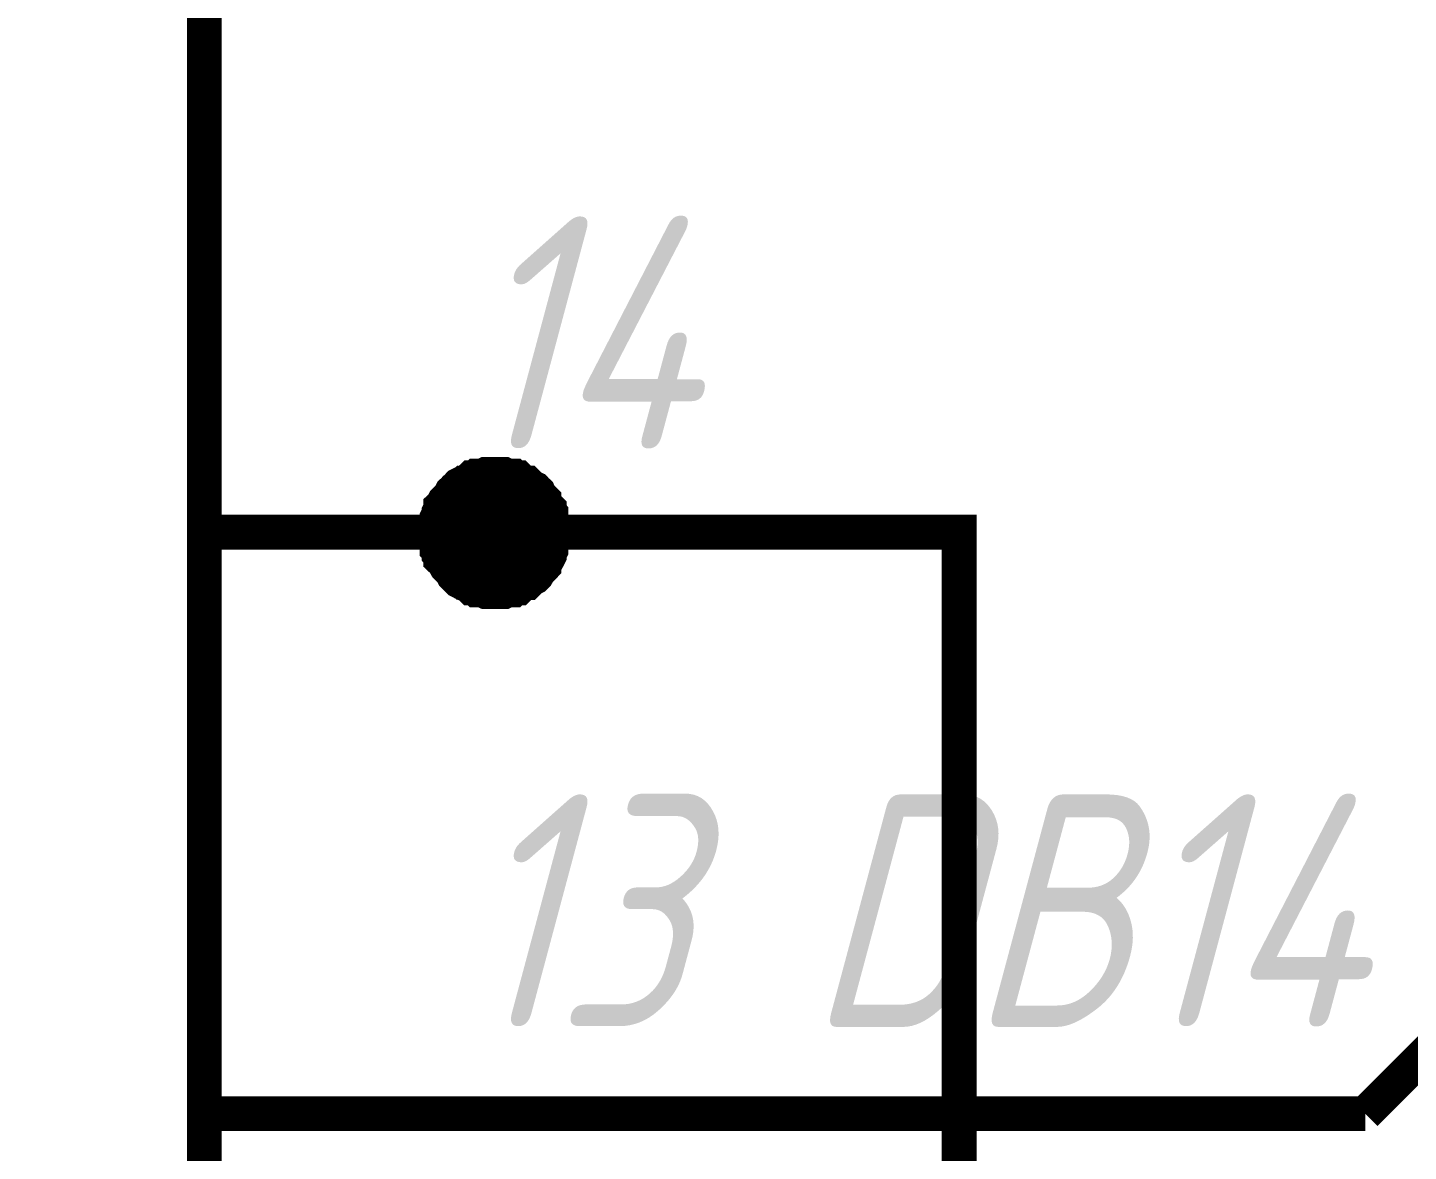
# Model space of a CAD drawing. Extents: x 196 to 1101, y 70 to 664.
# Drawn here: x 642.97 to 654.84, y 260.86 to 270.52 of the extents above; entities that cross this region are included whole.
import ezdxf

# ---------------------------------------------------------------- set-up
doc = ezdxf.new("R2010")
doc.units = 0
doc.header["$MEASUREMENT"] = 0
doc.layers.add('Sheet', color=255, linetype='CONTINUOUS')
doc.styles.add('GOST type A0', font='', dxfattribs={"oblique": 15, "height": 3.5})
doc.styles.get('GOST type A0').set_extended_font_data('GOST type A')

msp = doc.modelspace()

# ---------------------------------------------------------------- linework, layer by layer
at = {"layer": 'Sheet', "const_width": 0.3}
for points in [[(656.969, 436.181), (658.973, 436.181), (658.973, 423.677), (589.5, 423.677), (589.5, 253.679), (650.976, 253.679), (650.976, 266.183), (646.985, 266.183), (645.976, 266.183)], [(646.472, 266.183), (646.472, 266.214), (646.472, 266.23), (646.472, 266.261), (646.488, 266.292), (646.488, 266.307), (646.504, 266.338), (646.504, 266.354), (646.519, 266.385), (646.519, 266.401), (646.535, 266.416), (646.55, 266.447), (646.566, 266.463), (646.581, 266.478), (646.597, 266.494), (646.612, 266.525), (646.628, 266.54), (646.643, 266.556), (646.659, 266.571), (646.674, 266.587), (646.705, 266.603), (646.721, 266.603), (646.736, 266.618), (646.768, 266.634), (646.783, 266.649), (646.814, 266.649), (646.83, 266.665), (646.861, 266.665), (646.876, 266.665), (646.907, 266.68), (646.938, 266.68), (646.954, 266.68), (646.985, 266.68)], [(646.472, 266.183), (646.472, 266.214), (646.472, 266.23), (646.472, 266.261), (646.488, 266.292), (646.488, 266.307), (646.504, 266.338), (646.504, 266.354), (646.519, 266.385), (646.519, 266.401), (646.535, 266.416), (646.55, 266.447), (646.566, 266.463), (646.581, 266.478), (646.597, 266.494), (646.612, 266.525), (646.628, 266.54), (646.643, 266.556), (646.659, 266.571), (646.674, 266.587), (646.705, 266.603), (646.721, 266.603), (646.736, 266.618), (646.768, 266.634), (646.783, 266.649), (646.814, 266.649), (646.83, 266.665), (646.861, 266.665), (646.876, 266.665), (646.907, 266.68), (646.938, 266.68), (646.954, 266.68), (646.985, 266.68)], [(646.472, 266.183), (646.472, 266.214), (646.472, 266.23), (646.472, 266.261), (646.488, 266.292), (646.488, 266.307), (646.504, 266.338), (646.504, 266.354), (646.519, 266.385), (646.519, 266.401), (646.535, 266.416), (646.55, 266.447), (646.566, 266.463), (646.581, 266.478), (646.597, 266.494), (646.612, 266.525), (646.628, 266.54), (646.643, 266.556), (646.659, 266.571), (646.674, 266.587), (646.705, 266.603), (646.721, 266.603), (646.736, 266.618), (646.768, 266.634), (646.783, 266.649), (646.814, 266.649), (646.83, 266.665), (646.861, 266.665), (646.876, 266.665), (646.907, 266.68), (646.938, 266.68), (646.954, 266.68), (646.985, 266.68)], [(646.472, 266.183), (646.472, 266.214), (646.472, 266.23), (646.472, 266.261), (646.488, 266.292), (646.488, 266.307), (646.504, 266.338), (646.504, 266.354), (646.519, 266.385), (646.519, 266.401), (646.535, 266.416), (646.55, 266.447), (646.566, 266.463), (646.581, 266.478), (646.597, 266.494), (646.612, 266.525), (646.628, 266.54), (646.643, 266.556), (646.659, 266.571), (646.674, 266.587), (646.705, 266.603), (646.721, 266.603), (646.736, 266.618), (646.768, 266.634), (646.783, 266.649), (646.814, 266.649), (646.83, 266.665), (646.861, 266.665), (646.876, 266.665), (646.907, 266.68), (646.938, 266.68), (646.954, 266.68), (646.985, 266.68)], [(646.472, 266.183), (646.472, 266.214), (646.472, 266.23), (646.472, 266.261), (646.488, 266.292), (646.488, 266.307), (646.504, 266.338), (646.504, 266.354), (646.519, 266.385), (646.519, 266.401), (646.535, 266.416), (646.55, 266.447), (646.566, 266.463), (646.581, 266.478), (646.597, 266.494), (646.612, 266.525), (646.628, 266.54), (646.643, 266.556), (646.659, 266.571), (646.674, 266.587), (646.705, 266.603), (646.721, 266.603), (646.736, 266.618), (646.768, 266.634), (646.783, 266.649), (646.814, 266.649), (646.83, 266.665), (646.861, 266.665), (646.876, 266.665), (646.907, 266.68), (646.938, 266.68), (646.954, 266.68), (646.985, 266.68)], [(646.472, 266.183), (646.472, 266.214), (646.472, 266.23), (646.472, 266.261), (646.488, 266.292), (646.488, 266.307), (646.504, 266.338), (646.504, 266.354), (646.519, 266.385), (646.519, 266.401), (646.535, 266.416), (646.55, 266.447), (646.566, 266.463), (646.581, 266.478), (646.597, 266.494), (646.612, 266.525), (646.628, 266.54), (646.643, 266.556), (646.659, 266.571), (646.674, 266.587), (646.705, 266.603), (646.721, 266.603), (646.736, 266.618), (646.768, 266.634), (646.783, 266.649), (646.814, 266.649), (646.83, 266.665), (646.861, 266.665), (646.876, 266.665), (646.907, 266.68), (646.938, 266.68), (646.954, 266.68), (646.985, 266.68)], [(646.472, 266.183), (646.472, 266.214), (646.472, 266.23), (646.472, 266.261), (646.488, 266.292), (646.488, 266.307), (646.504, 266.338), (646.504, 266.354), (646.519, 266.385), (646.519, 266.401), (646.535, 266.416), (646.55, 266.447), (646.566, 266.463), (646.581, 266.478), (646.597, 266.494), (646.612, 266.525), (646.628, 266.54), (646.643, 266.556), (646.659, 266.571), (646.674, 266.587), (646.705, 266.603), (646.721, 266.603), (646.736, 266.618), (646.768, 266.634), (646.783, 266.649), (646.814, 266.649), (646.83, 266.665), (646.861, 266.665), (646.876, 266.665), (646.907, 266.68), (646.938, 266.68), (646.954, 266.68), (646.985, 266.68)], [(646.472, 266.183), (646.472, 266.214), (646.472, 266.23), (646.472, 266.261), (646.488, 266.292), (646.488, 266.307), (646.504, 266.338), (646.504, 266.354), (646.519, 266.385), (646.519, 266.401), (646.535, 266.416), (646.55, 266.447), (646.566, 266.463), (646.581, 266.478), (646.597, 266.494), (646.612, 266.525), (646.628, 266.54), (646.643, 266.556), (646.659, 266.571), (646.674, 266.587), (646.705, 266.603), (646.721, 266.603), (646.736, 266.618), (646.768, 266.634), (646.783, 266.649), (646.814, 266.649), (646.83, 266.665), (646.861, 266.665), (646.876, 266.665), (646.907, 266.68), (646.938, 266.68), (646.954, 266.68), (646.985, 266.68)], [(646.472, 266.183), (646.472, 266.214), (646.472, 266.23), (646.472, 266.261), (646.488, 266.292), (646.488, 266.307), (646.504, 266.338), (646.504, 266.354), (646.519, 266.385), (646.519, 266.401), (646.535, 266.416), (646.55, 266.447), (646.566, 266.463), (646.581, 266.478), (646.597, 266.494), (646.612, 266.525), (646.628, 266.54), (646.643, 266.556), (646.659, 266.571), (646.674, 266.587), (646.705, 266.603), (646.721, 266.603), (646.736, 266.618), (646.768, 266.634), (646.783, 266.649), (646.814, 266.649), (646.83, 266.665), (646.861, 266.665), (646.876, 266.665), (646.907, 266.68), (646.938, 266.68), (646.954, 266.68), (646.985, 266.68)], [(646.472, 266.183), (646.472, 266.214), (646.472, 266.23), (646.472, 266.261), (646.488, 266.292), (646.488, 266.307), (646.504, 266.338), (646.504, 266.354), (646.519, 266.385), (646.519, 266.401), (646.535, 266.416), (646.55, 266.447), (646.566, 266.463), (646.581, 266.478), (646.597, 266.494), (646.612, 266.525), (646.628, 266.54), (646.643, 266.556), (646.659, 266.571), (646.674, 266.587), (646.705, 266.603), (646.721, 266.603), (646.736, 266.618), (646.768, 266.634), (646.783, 266.649), (646.814, 266.649), (646.83, 266.665), (646.861, 266.665), (646.876, 266.665), (646.907, 266.68), (646.938, 266.68), (646.954, 266.68), (646.985, 266.68)], [(646.985, 266.68), (646.985, 266.68)], [(646.985, 266.68), (647.016, 266.68), (647.031, 266.68), (647.063, 266.68), (647.094, 266.665), (647.109, 266.665), (647.14, 266.665), (647.156, 266.649), (647.187, 266.649), (647.202, 266.634), (647.218, 266.618), (647.249, 266.603), (647.264, 266.603), (647.28, 266.587), (647.295, 266.571), (647.327, 266.556), (647.342, 266.54), (647.358, 266.525), (647.373, 266.494), (647.389, 266.478), (647.404, 266.463), (647.404, 266.447), (647.42, 266.416), (647.435, 266.401), (647.451, 266.385), (647.451, 266.354), (647.466, 266.338), (647.466, 266.307), (647.466, 266.292), (647.482, 266.261), (647.482, 266.23), (647.482, 266.214), (647.482, 266.183)], [(646.985, 266.68), (646.985, 266.68)], [(646.985, 266.68), (647.016, 266.68), (647.031, 266.68), (647.063, 266.68), (647.094, 266.665), (647.109, 266.665), (647.14, 266.665), (647.156, 266.649), (647.187, 266.649), (647.202, 266.634), (647.218, 266.618), (647.249, 266.603), (647.264, 266.603), (647.28, 266.587), (647.295, 266.571), (647.327, 266.556), (647.342, 266.54), (647.358, 266.525), (647.373, 266.494), (647.389, 266.478), (647.404, 266.463), (647.404, 266.447), (647.42, 266.416), (647.435, 266.401), (647.451, 266.385), (647.451, 266.354), (647.466, 266.338), (647.466, 266.307), (647.466, 266.292), (647.482, 266.261), (647.482, 266.23), (647.482, 266.214), (647.482, 266.183)], [(646.985, 266.68), (646.985, 266.68)], [(646.985, 266.68), (647.016, 266.68), (647.031, 266.68), (647.063, 266.68), (647.094, 266.665), (647.109, 266.665), (647.14, 266.665), (647.156, 266.649), (647.187, 266.649), (647.202, 266.634), (647.218, 266.618), (647.249, 266.603), (647.264, 266.603), (647.28, 266.587), (647.295, 266.571), (647.327, 266.556), (647.342, 266.54), (647.358, 266.525), (647.373, 266.494), (647.389, 266.478), (647.404, 266.463), (647.404, 266.447), (647.42, 266.416), (647.435, 266.401), (647.451, 266.385), (647.451, 266.354), (647.466, 266.338), (647.466, 266.307), (647.466, 266.292), (647.482, 266.261), (647.482, 266.23), (647.482, 266.214), (647.482, 266.183)], [(646.985, 266.68), (646.985, 266.68)], [(646.985, 266.68), (647.016, 266.68), (647.031, 266.68), (647.063, 266.68), (647.094, 266.665), (647.109, 266.665), (647.14, 266.665), (647.156, 266.649), (647.187, 266.649), (647.202, 266.634), (647.218, 266.618), (647.249, 266.603), (647.264, 266.603), (647.28, 266.587), (647.295, 266.571), (647.327, 266.556), (647.342, 266.54), (647.358, 266.525), (647.373, 266.494), (647.389, 266.478), (647.404, 266.463), (647.404, 266.447), (647.42, 266.416), (647.435, 266.401), (647.451, 266.385), (647.451, 266.354), (647.466, 266.338), (647.466, 266.307), (647.466, 266.292), (647.482, 266.261), (647.482, 266.23), (647.482, 266.214), (647.482, 266.183)], [(646.985, 266.68), (646.985, 266.68)], [(646.985, 266.68), (647.016, 266.68), (647.031, 266.68), (647.063, 266.68), (647.094, 266.665), (647.109, 266.665), (647.14, 266.665), (647.156, 266.649), (647.187, 266.649), (647.202, 266.634), (647.218, 266.618), (647.249, 266.603), (647.264, 266.603), (647.28, 266.587), (647.295, 266.571), (647.327, 266.556), (647.342, 266.54), (647.358, 266.525), (647.373, 266.494), (647.389, 266.478), (647.404, 266.463), (647.404, 266.447), (647.42, 266.416), (647.435, 266.401), (647.451, 266.385), (647.451, 266.354), (647.466, 266.338), (647.466, 266.307), (647.466, 266.292), (647.482, 266.261), (647.482, 266.23), (647.482, 266.214), (647.482, 266.183)], [(646.985, 266.68), (646.985, 266.68)], [(646.985, 266.68), (647.016, 266.68), (647.031, 266.68), (647.063, 266.68), (647.094, 266.665), (647.109, 266.665), (647.14, 266.665), (647.156, 266.649), (647.187, 266.649), (647.202, 266.634), (647.218, 266.618), (647.249, 266.603), (647.264, 266.603), (647.28, 266.587), (647.295, 266.571), (647.327, 266.556), (647.342, 266.54), (647.358, 266.525), (647.373, 266.494), (647.389, 266.478), (647.404, 266.463), (647.404, 266.447), (647.42, 266.416), (647.435, 266.401), (647.451, 266.385), (647.451, 266.354), (647.466, 266.338), (647.466, 266.307), (647.466, 266.292), (647.482, 266.261), (647.482, 266.23), (647.482, 266.214), (647.482, 266.183)], [(646.985, 266.68), (646.985, 266.68)], [(646.985, 266.68), (647.016, 266.68), (647.031, 266.68), (647.063, 266.68), (647.094, 266.665), (647.109, 266.665), (647.14, 266.665), (647.156, 266.649), (647.187, 266.649), (647.202, 266.634), (647.218, 266.618), (647.249, 266.603), (647.264, 266.603), (647.28, 266.587), (647.295, 266.571), (647.327, 266.556), (647.342, 266.54), (647.358, 266.525), (647.373, 266.494), (647.389, 266.478), (647.404, 266.463), (647.404, 266.447), (647.42, 266.416), (647.435, 266.401), (647.451, 266.385), (647.451, 266.354), (647.466, 266.338), (647.466, 266.307), (647.466, 266.292), (647.482, 266.261), (647.482, 266.23), (647.482, 266.214), (647.482, 266.183)], [(646.985, 266.68), (646.985, 266.68)], [(646.985, 266.68), (647.016, 266.68), (647.031, 266.68), (647.063, 266.68), (647.094, 266.665), (647.109, 266.665), (647.14, 266.665), (647.156, 266.649), (647.187, 266.649), (647.202, 266.634), (647.218, 266.618), (647.249, 266.603), (647.264, 266.603), (647.28, 266.587), (647.295, 266.571), (647.327, 266.556), (647.342, 266.54), (647.358, 266.525), (647.373, 266.494), (647.389, 266.478), (647.404, 266.463), (647.404, 266.447), (647.42, 266.416), (647.435, 266.401), (647.451, 266.385), (647.451, 266.354), (647.466, 266.338), (647.466, 266.307), (647.466, 266.292), (647.482, 266.261), (647.482, 266.23), (647.482, 266.214), (647.482, 266.183)], [(646.985, 266.68), (646.985, 266.68)], [(646.985, 266.68), (647.016, 266.68), (647.031, 266.68), (647.063, 266.68), (647.094, 266.665), (647.109, 266.665), (647.14, 266.665), (647.156, 266.649), (647.187, 266.649), (647.202, 266.634), (647.218, 266.618), (647.249, 266.603), (647.264, 266.603), (647.28, 266.587), (647.295, 266.571), (647.327, 266.556), (647.342, 266.54), (647.358, 266.525), (647.373, 266.494), (647.389, 266.478), (647.404, 266.463), (647.404, 266.447), (647.42, 266.416), (647.435, 266.401), (647.451, 266.385), (647.451, 266.354), (647.466, 266.338), (647.466, 266.307), (647.466, 266.292), (647.482, 266.261), (647.482, 266.23), (647.482, 266.214), (647.482, 266.183)], [(646.985, 266.68), (646.985, 266.68)], [(646.985, 266.68), (647.016, 266.68), (647.031, 266.68), (647.063, 266.68), (647.094, 266.665), (647.109, 266.665), (647.14, 266.665), (647.156, 266.649), (647.187, 266.649), (647.202, 266.634), (647.218, 266.618), (647.249, 266.603), (647.264, 266.603), (647.28, 266.587), (647.295, 266.571), (647.327, 266.556), (647.342, 266.54), (647.358, 266.525), (647.373, 266.494), (647.389, 266.478), (647.404, 266.463), (647.404, 266.447), (647.42, 266.416), (647.435, 266.401), (647.451, 266.385), (647.451, 266.354), (647.466, 266.338), (647.466, 266.307), (647.466, 266.292), (647.482, 266.261), (647.482, 266.23), (647.482, 266.214), (647.482, 266.183)], [(644.485, 266.183), (646.985, 266.183)], [(646.985, 265.671), (646.954, 265.671), (646.938, 265.671), (646.907, 265.671), (646.876, 265.686), (646.861, 265.686), (646.83, 265.686), (646.814, 265.702), (646.783, 265.702), (646.768, 265.717), (646.736, 265.733), (646.721, 265.748), (646.705, 265.748), (646.674, 265.764), (646.659, 265.779), (646.643, 265.795), (646.628, 265.81), (646.612, 265.841), (646.597, 265.857), (646.581, 265.872), (646.566, 265.888), (646.55, 265.919), (646.535, 265.935), (646.519, 265.95), (646.519, 265.981), (646.504, 265.997), (646.504, 266.028), (646.488, 266.043), (646.488, 266.074), (646.472, 266.105), (646.472, 266.121), (646.472, 266.152), (646.472, 266.183)], [(646.472, 266.183), (646.472, 266.183)], [(646.985, 265.671), (646.954, 265.671), (646.938, 265.671), (646.907, 265.671), (646.876, 265.686), (646.861, 265.686), (646.83, 265.686), (646.814, 265.702), (646.783, 265.702), (646.768, 265.717), (646.736, 265.733), (646.721, 265.748), (646.705, 265.748), (646.674, 265.764), (646.659, 265.779), (646.643, 265.795), (646.628, 265.81), (646.612, 265.841), (646.597, 265.857), (646.581, 265.872), (646.566, 265.888), (646.55, 265.919), (646.535, 265.935), (646.519, 265.95), (646.519, 265.981), (646.504, 265.997), (646.504, 266.028), (646.488, 266.043), (646.488, 266.074), (646.472, 266.105), (646.472, 266.121), (646.472, 266.152), (646.472, 266.183)], [(646.472, 266.183), (646.472, 266.183)], [(646.985, 265.671), (646.954, 265.671), (646.938, 265.671), (646.907, 265.671), (646.876, 265.686), (646.861, 265.686), (646.83, 265.686), (646.814, 265.702), (646.783, 265.702), (646.768, 265.717), (646.736, 265.733), (646.721, 265.748), (646.705, 265.748), (646.674, 265.764), (646.659, 265.779), (646.643, 265.795), (646.628, 265.81), (646.612, 265.841), (646.597, 265.857), (646.581, 265.872), (646.566, 265.888), (646.55, 265.919), (646.535, 265.935), (646.519, 265.95), (646.519, 265.981), (646.504, 265.997), (646.504, 266.028), (646.488, 266.043), (646.488, 266.074), (646.472, 266.105), (646.472, 266.121), (646.472, 266.152), (646.472, 266.183)], [(646.472, 266.183), (646.472, 266.183)], [(646.985, 265.671), (646.954, 265.671), (646.938, 265.671), (646.907, 265.671), (646.876, 265.686), (646.861, 265.686), (646.83, 265.686), (646.814, 265.702), (646.783, 265.702), (646.768, 265.717), (646.736, 265.733), (646.721, 265.748), (646.705, 265.748), (646.674, 265.764), (646.659, 265.779), (646.643, 265.795), (646.628, 265.81), (646.612, 265.841), (646.597, 265.857), (646.581, 265.872), (646.566, 265.888), (646.55, 265.919), (646.535, 265.935), (646.519, 265.95), (646.519, 265.981), (646.504, 265.997), (646.504, 266.028), (646.488, 266.043), (646.488, 266.074), (646.472, 266.105), (646.472, 266.121), (646.472, 266.152), (646.472, 266.183)], [(646.472, 266.183), (646.472, 266.183)], [(646.985, 265.671), (646.954, 265.671), (646.938, 265.671), (646.907, 265.671), (646.876, 265.686), (646.861, 265.686), (646.83, 265.686), (646.814, 265.702), (646.783, 265.702), (646.768, 265.717), (646.736, 265.733), (646.721, 265.748), (646.705, 265.748), (646.674, 265.764), (646.659, 265.779), (646.643, 265.795), (646.628, 265.81), (646.612, 265.841), (646.597, 265.857), (646.581, 265.872), (646.566, 265.888), (646.55, 265.919), (646.535, 265.935), (646.519, 265.95), (646.519, 265.981), (646.504, 265.997), (646.504, 266.028), (646.488, 266.043), (646.488, 266.074), (646.472, 266.105), (646.472, 266.121), (646.472, 266.152), (646.472, 266.183)], [(646.472, 266.183), (646.472, 266.183)], [(646.985, 265.671), (646.954, 265.671), (646.938, 265.671), (646.907, 265.671), (646.876, 265.686), (646.861, 265.686), (646.83, 265.686), (646.814, 265.702), (646.783, 265.702), (646.768, 265.717), (646.736, 265.733), (646.721, 265.748), (646.705, 265.748), (646.674, 265.764), (646.659, 265.779), (646.643, 265.795), (646.628, 265.81), (646.612, 265.841), (646.597, 265.857), (646.581, 265.872), (646.566, 265.888), (646.55, 265.919), (646.535, 265.935), (646.519, 265.95), (646.519, 265.981), (646.504, 265.997), (646.504, 266.028), (646.488, 266.043), (646.488, 266.074), (646.472, 266.105), (646.472, 266.121), (646.472, 266.152), (646.472, 266.183)], [(646.472, 266.183), (646.472, 266.183)], [(646.985, 265.671), (646.954, 265.671), (646.938, 265.671), (646.907, 265.671), (646.876, 265.686), (646.861, 265.686), (646.83, 265.686), (646.814, 265.702), (646.783, 265.702), (646.768, 265.717), (646.736, 265.733), (646.721, 265.748), (646.705, 265.748), (646.674, 265.764), (646.659, 265.779), (646.643, 265.795), (646.628, 265.81), (646.612, 265.841), (646.597, 265.857), (646.581, 265.872), (646.566, 265.888), (646.55, 265.919), (646.535, 265.935), (646.519, 265.95), (646.519, 265.981), (646.504, 265.997), (646.504, 266.028), (646.488, 266.043), (646.488, 266.074), (646.472, 266.105), (646.472, 266.121), (646.472, 266.152), (646.472, 266.183)], [(646.472, 266.183), (646.472, 266.183)], [(646.985, 265.671), (646.954, 265.671), (646.938, 265.671), (646.907, 265.671), (646.876, 265.686), (646.861, 265.686), (646.83, 265.686), (646.814, 265.702), (646.783, 265.702), (646.768, 265.717), (646.736, 265.733), (646.721, 265.748), (646.705, 265.748), (646.674, 265.764), (646.659, 265.779), (646.643, 265.795), (646.628, 265.81), (646.612, 265.841), (646.597, 265.857), (646.581, 265.872), (646.566, 265.888), (646.55, 265.919), (646.535, 265.935), (646.519, 265.95), (646.519, 265.981), (646.504, 265.997), (646.504, 266.028), (646.488, 266.043), (646.488, 266.074), (646.472, 266.105), (646.472, 266.121), (646.472, 266.152), (646.472, 266.183)], [(646.472, 266.183), (646.472, 266.183)], [(646.985, 265.671), (646.954, 265.671), (646.938, 265.671), (646.907, 265.671), (646.876, 265.686), (646.861, 265.686), (646.83, 265.686), (646.814, 265.702), (646.783, 265.702), (646.768, 265.717), (646.736, 265.733), (646.721, 265.748), (646.705, 265.748), (646.674, 265.764), (646.659, 265.779), (646.643, 265.795), (646.628, 265.81), (646.612, 265.841), (646.597, 265.857), (646.581, 265.872), (646.566, 265.888), (646.55, 265.919), (646.535, 265.935), (646.519, 265.95), (646.519, 265.981), (646.504, 265.997), (646.504, 266.028), (646.488, 266.043), (646.488, 266.074), (646.472, 266.105), (646.472, 266.121), (646.472, 266.152), (646.472, 266.183)], [(646.472, 266.183), (646.472, 266.183)], [(646.985, 265.671), (646.954, 265.671), (646.938, 265.671), (646.907, 265.671), (646.876, 265.686), (646.861, 265.686), (646.83, 265.686), (646.814, 265.702), (646.783, 265.702), (646.768, 265.717), (646.736, 265.733), (646.721, 265.748), (646.705, 265.748), (646.674, 265.764), (646.659, 265.779), (646.643, 265.795), (646.628, 265.81), (646.612, 265.841), (646.597, 265.857), (646.581, 265.872), (646.566, 265.888), (646.55, 265.919), (646.535, 265.935), (646.519, 265.95), (646.519, 265.981), (646.504, 265.997), (646.504, 266.028), (646.488, 266.043), (646.488, 266.074), (646.472, 266.105), (646.472, 266.121), (646.472, 266.152), (646.472, 266.183)], [(646.472, 266.183), (646.472, 266.183)], [(647.482, 266.183), (647.482, 266.152), (647.482, 266.121), (647.482, 266.105), (647.466, 266.074), (647.466, 266.043), (647.466, 266.028), (647.451, 265.997), (647.451, 265.981), (647.435, 265.95), (647.42, 265.935), (647.404, 265.919), (647.404, 265.888), (647.389, 265.872), (647.373, 265.857), (647.358, 265.841), (647.342, 265.81), (647.327, 265.795), (647.295, 265.779), (647.28, 265.764), (647.264, 265.748), (647.249, 265.748), (647.218, 265.733), (647.202, 265.717), (647.187, 265.702), (647.156, 265.702), (647.14, 265.686), (647.109, 265.686), (647.094, 265.686), (647.063, 265.671), (647.031, 265.671), (647.016, 265.671), (646.985, 265.671)], [(647.482, 266.183), (647.482, 266.152), (647.482, 266.121), (647.482, 266.105), (647.466, 266.074), (647.466, 266.043), (647.466, 266.028), (647.451, 265.997), (647.451, 265.981), (647.435, 265.95), (647.42, 265.935), (647.404, 265.919), (647.404, 265.888), (647.389, 265.872), (647.373, 265.857), (647.358, 265.841), (647.342, 265.81), (647.327, 265.795), (647.295, 265.779), (647.28, 265.764), (647.264, 265.748), (647.249, 265.748), (647.218, 265.733), (647.202, 265.717), (647.187, 265.702), (647.156, 265.702), (647.14, 265.686), (647.109, 265.686), (647.094, 265.686), (647.063, 265.671), (647.031, 265.671), (647.016, 265.671), (646.985, 265.671)], [(647.482, 266.183), (647.482, 266.152), (647.482, 266.121), (647.482, 266.105), (647.466, 266.074), (647.466, 266.043), (647.466, 266.028), (647.451, 265.997), (647.451, 265.981), (647.435, 265.95), (647.42, 265.935), (647.404, 265.919), (647.404, 265.888), (647.389, 265.872), (647.373, 265.857), (647.358, 265.841), (647.342, 265.81), (647.327, 265.795), (647.295, 265.779), (647.28, 265.764), (647.264, 265.748), (647.249, 265.748), (647.218, 265.733), (647.202, 265.717), (647.187, 265.702), (647.156, 265.702), (647.14, 265.686), (647.109, 265.686), (647.094, 265.686), (647.063, 265.671), (647.031, 265.671), (647.016, 265.671), (646.985, 265.671)], [(647.482, 266.183), (647.482, 266.152), (647.482, 266.121), (647.482, 266.105), (647.466, 266.074), (647.466, 266.043), (647.466, 266.028), (647.451, 265.997), (647.451, 265.981), (647.435, 265.95), (647.42, 265.935), (647.404, 265.919), (647.404, 265.888), (647.389, 265.872), (647.373, 265.857), (647.358, 265.841), (647.342, 265.81), (647.327, 265.795), (647.295, 265.779), (647.28, 265.764), (647.264, 265.748), (647.249, 265.748), (647.218, 265.733), (647.202, 265.717), (647.187, 265.702), (647.156, 265.702), (647.14, 265.686), (647.109, 265.686), (647.094, 265.686), (647.063, 265.671), (647.031, 265.671), (647.016, 265.671), (646.985, 265.671)], [(647.482, 266.183), (647.482, 266.152), (647.482, 266.121), (647.482, 266.105), (647.466, 266.074), (647.466, 266.043), (647.466, 266.028), (647.451, 265.997), (647.451, 265.981), (647.435, 265.95), (647.42, 265.935), (647.404, 265.919), (647.404, 265.888), (647.389, 265.872), (647.373, 265.857), (647.358, 265.841), (647.342, 265.81), (647.327, 265.795), (647.295, 265.779), (647.28, 265.764), (647.264, 265.748), (647.249, 265.748), (647.218, 265.733), (647.202, 265.717), (647.187, 265.702), (647.156, 265.702), (647.14, 265.686), (647.109, 265.686), (647.094, 265.686), (647.063, 265.671), (647.031, 265.671), (647.016, 265.671), (646.985, 265.671)], [(647.482, 266.183), (647.482, 266.152), (647.482, 266.121), (647.482, 266.105), (647.466, 266.074), (647.466, 266.043), (647.466, 266.028), (647.451, 265.997), (647.451, 265.981), (647.435, 265.95), (647.42, 265.935), (647.404, 265.919), (647.404, 265.888), (647.389, 265.872), (647.373, 265.857), (647.358, 265.841), (647.342, 265.81), (647.327, 265.795), (647.295, 265.779), (647.28, 265.764), (647.264, 265.748), (647.249, 265.748), (647.218, 265.733), (647.202, 265.717), (647.187, 265.702), (647.156, 265.702), (647.14, 265.686), (647.109, 265.686), (647.094, 265.686), (647.063, 265.671), (647.031, 265.671), (647.016, 265.671), (646.985, 265.671)], [(647.482, 266.183), (647.482, 266.152), (647.482, 266.121), (647.482, 266.105), (647.466, 266.074), (647.466, 266.043), (647.466, 266.028), (647.451, 265.997), (647.451, 265.981), (647.435, 265.95), (647.42, 265.935), (647.404, 265.919), (647.404, 265.888), (647.389, 265.872), (647.373, 265.857), (647.358, 265.841), (647.342, 265.81), (647.327, 265.795), (647.295, 265.779), (647.28, 265.764), (647.264, 265.748), (647.249, 265.748), (647.218, 265.733), (647.202, 265.717), (647.187, 265.702), (647.156, 265.702), (647.14, 265.686), (647.109, 265.686), (647.094, 265.686), (647.063, 265.671), (647.031, 265.671), (647.016, 265.671), (646.985, 265.671)], [(647.482, 266.183), (647.482, 266.152), (647.482, 266.121), (647.482, 266.105), (647.466, 266.074), (647.466, 266.043), (647.466, 266.028), (647.451, 265.997), (647.451, 265.981), (647.435, 265.95), (647.42, 265.935), (647.404, 265.919), (647.404, 265.888), (647.389, 265.872), (647.373, 265.857), (647.358, 265.841), (647.342, 265.81), (647.327, 265.795), (647.295, 265.779), (647.28, 265.764), (647.264, 265.748), (647.249, 265.748), (647.218, 265.733), (647.202, 265.717), (647.187, 265.702), (647.156, 265.702), (647.14, 265.686), (647.109, 265.686), (647.094, 265.686), (647.063, 265.671), (647.031, 265.671), (647.016, 265.671), (646.985, 265.671)], [(647.482, 266.183), (647.482, 266.152), (647.482, 266.121), (647.482, 266.105), (647.466, 266.074), (647.466, 266.043), (647.466, 266.028), (647.451, 265.997), (647.451, 265.981), (647.435, 265.95), (647.42, 265.935), (647.404, 265.919), (647.404, 265.888), (647.389, 265.872), (647.373, 265.857), (647.358, 265.841), (647.342, 265.81), (647.327, 265.795), (647.295, 265.779), (647.28, 265.764), (647.264, 265.748), (647.249, 265.748), (647.218, 265.733), (647.202, 265.717), (647.187, 265.702), (647.156, 265.702), (647.14, 265.686), (647.109, 265.686), (647.094, 265.686), (647.063, 265.671), (647.031, 265.671), (647.016, 265.671), (646.985, 265.671)], [(647.482, 266.183), (647.482, 266.152), (647.482, 266.121), (647.482, 266.105), (647.466, 266.074), (647.466, 266.043), (647.466, 266.028), (647.451, 265.997), (647.451, 265.981), (647.435, 265.95), (647.42, 265.935), (647.404, 265.919), (647.404, 265.888), (647.389, 265.872), (647.373, 265.857), (647.358, 265.841), (647.342, 265.81), (647.327, 265.795), (647.295, 265.779), (647.28, 265.764), (647.264, 265.748), (647.249, 265.748), (647.218, 265.733), (647.202, 265.717), (647.187, 265.702), (647.156, 265.702), (647.14, 265.686), (647.109, 265.686), (647.094, 265.686), (647.063, 265.671), (647.031, 265.671), (647.016, 265.671), (646.985, 265.671)], [(647.482, 266.183), (647.482, 266.183), (647.482, 266.183), (647.482, 266.183), (647.482, 266.183), (647.482, 266.183), (647.482, 266.183), (647.482, 266.183), (647.482, 266.183), (647.482, 266.183), (647.482, 266.183), (647.482, 266.183), (647.482, 266.183), (647.482, 266.183), (647.482, 266.183), (647.482, 266.183), (647.482, 266.183), (647.482, 266.183), (647.482, 266.183), (647.482, 266.183), (647.482, 266.183), (647.482, 266.183), (647.482, 266.183), (647.482, 266.183), (647.482, 266.183), (647.482, 266.183), (647.482, 266.183), (647.482, 266.183), (647.482, 266.183), (647.482, 266.183), (647.482, 266.183), (647.482, 266.183), (647.482, 266.183)], [(647.482, 266.183), (647.482, 266.183)], [(647.482, 266.183), (647.482, 266.183), (647.482, 266.183), (647.482, 266.183), (647.482, 266.183), (647.482, 266.183), (647.482, 266.183), (647.482, 266.183), (647.482, 266.183), (647.482, 266.183), (647.482, 266.183), (647.482, 266.183), (647.482, 266.183), (647.482, 266.183), (647.482, 266.183), (647.482, 266.183), (647.482, 266.183), (647.482, 266.183), (647.482, 266.183), (647.482, 266.183), (647.482, 266.183), (647.482, 266.183), (647.482, 266.183), (647.482, 266.183), (647.482, 266.183), (647.482, 266.183), (647.482, 266.183), (647.482, 266.183), (647.482, 266.183), (647.482, 266.183), (647.482, 266.183), (647.482, 266.183), (647.482, 266.183)], [(647.482, 266.183), (647.482, 266.183)], [(647.482, 266.183), (647.482, 266.183), (647.482, 266.183), (647.482, 266.183), (647.482, 266.183), (647.482, 266.183), (647.482, 266.183), (647.482, 266.183), (647.482, 266.183), (647.482, 266.183), (647.482, 266.183), (647.482, 266.183), (647.482, 266.183), (647.482, 266.183), (647.482, 266.183), (647.482, 266.183), (647.482, 266.183), (647.482, 266.183), (647.482, 266.183), (647.482, 266.183), (647.482, 266.183), (647.482, 266.183), (647.482, 266.183), (647.482, 266.183), (647.482, 266.183), (647.482, 266.183), (647.482, 266.183), (647.482, 266.183), (647.482, 266.183), (647.482, 266.183), (647.482, 266.183), (647.482, 266.183), (647.482, 266.183)], [(647.482, 266.183), (647.482, 266.183)], [(647.482, 266.183), (647.482, 266.183), (647.482, 266.183), (647.482, 266.183), (647.482, 266.183), (647.482, 266.183), (647.482, 266.183), (647.482, 266.183), (647.482, 266.183), (647.482, 266.183), (647.482, 266.183), (647.482, 266.183), (647.482, 266.183), (647.482, 266.183), (647.482, 266.183), (647.482, 266.183), (647.482, 266.183), (647.482, 266.183), (647.482, 266.183), (647.482, 266.183), (647.482, 266.183), (647.482, 266.183), (647.482, 266.183), (647.482, 266.183), (647.482, 266.183), (647.482, 266.183), (647.482, 266.183), (647.482, 266.183), (647.482, 266.183), (647.482, 266.183), (647.482, 266.183), (647.482, 266.183), (647.482, 266.183)], [(647.482, 266.183), (647.482, 266.183)], [(647.482, 266.183), (647.482, 266.183), (647.482, 266.183), (647.482, 266.183), (647.482, 266.183), (647.482, 266.183), (647.482, 266.183), (647.482, 266.183), (647.482, 266.183), (647.482, 266.183), (647.482, 266.183), (647.482, 266.183), (647.482, 266.183), (647.482, 266.183), (647.482, 266.183), (647.482, 266.183), (647.482, 266.183), (647.482, 266.183), (647.482, 266.183), (647.482, 266.183), (647.482, 266.183), (647.482, 266.183), (647.482, 266.183), (647.482, 266.183), (647.482, 266.183), (647.482, 266.183), (647.482, 266.183), (647.482, 266.183), (647.482, 266.183), (647.482, 266.183), (647.482, 266.183), (647.482, 266.183), (647.482, 266.183)], [(647.482, 266.183), (647.482, 266.183)], [(647.482, 266.183), (647.482, 266.183), (647.482, 266.183), (647.482, 266.183), (647.482, 266.183), (647.482, 266.183), (647.482, 266.183), (647.482, 266.183), (647.482, 266.183), (647.482, 266.183), (647.482, 266.183), (647.482, 266.183), (647.482, 266.183), (647.482, 266.183), (647.482, 266.183), (647.482, 266.183), (647.482, 266.183), (647.482, 266.183), (647.482, 266.183), (647.482, 266.183), (647.482, 266.183), (647.482, 266.183), (647.482, 266.183), (647.482, 266.183), (647.482, 266.183), (647.482, 266.183), (647.482, 266.183), (647.482, 266.183), (647.482, 266.183), (647.482, 266.183), (647.482, 266.183), (647.482, 266.183), (647.482, 266.183)], [(647.482, 266.183), (647.482, 266.183)], [(647.482, 266.183), (647.482, 266.183), (647.482, 266.183), (647.482, 266.183), (647.482, 266.183), (647.482, 266.183), (647.482, 266.183), (647.482, 266.183), (647.482, 266.183), (647.482, 266.183), (647.482, 266.183), (647.482, 266.183), (647.482, 266.183), (647.482, 266.183), (647.482, 266.183), (647.482, 266.183), (647.482, 266.183), (647.482, 266.183), (647.482, 266.183), (647.482, 266.183), (647.482, 266.183), (647.482, 266.183), (647.482, 266.183), (647.482, 266.183), (647.482, 266.183), (647.482, 266.183), (647.482, 266.183), (647.482, 266.183), (647.482, 266.183), (647.482, 266.183), (647.482, 266.183), (647.482, 266.183), (647.482, 266.183)], [(647.482, 266.183), (647.482, 266.183)], [(647.482, 266.183), (647.482, 266.183), (647.482, 266.183), (647.482, 266.183), (647.482, 266.183), (647.482, 266.183), (647.482, 266.183), (647.482, 266.183), (647.482, 266.183), (647.482, 266.183), (647.482, 266.183), (647.482, 266.183), (647.482, 266.183), (647.482, 266.183), (647.482, 266.183), (647.482, 266.183), (647.482, 266.183), (647.482, 266.183), (647.482, 266.183), (647.482, 266.183), (647.482, 266.183), (647.482, 266.183), (647.482, 266.183), (647.482, 266.183), (647.482, 266.183), (647.482, 266.183), (647.482, 266.183), (647.482, 266.183), (647.482, 266.183), (647.482, 266.183), (647.482, 266.183), (647.482, 266.183), (647.482, 266.183)], [(647.482, 266.183), (647.482, 266.183)], [(647.482, 266.183), (647.482, 266.183), (647.482, 266.183), (647.482, 266.183), (647.482, 266.183), (647.482, 266.183), (647.482, 266.183), (647.482, 266.183), (647.482, 266.183), (647.482, 266.183), (647.482, 266.183), (647.482, 266.183), (647.482, 266.183), (647.482, 266.183), (647.482, 266.183), (647.482, 266.183), (647.482, 266.183), (647.482, 266.183), (647.482, 266.183), (647.482, 266.183), (647.482, 266.183), (647.482, 266.183), (647.482, 266.183), (647.482, 266.183), (647.482, 266.183), (647.482, 266.183), (647.482, 266.183), (647.482, 266.183), (647.482, 266.183), (647.482, 266.183), (647.482, 266.183), (647.482, 266.183), (647.482, 266.183)], [(647.482, 266.183), (647.482, 266.183)], [(647.482, 266.183), (647.482, 266.183), (647.482, 266.183), (647.482, 266.183), (647.482, 266.183), (647.482, 266.183), (647.482, 266.183), (647.482, 266.183), (647.482, 266.183), (647.482, 266.183), (647.482, 266.183), (647.482, 266.183), (647.482, 266.183), (647.482, 266.183), (647.482, 266.183), (647.482, 266.183), (647.482, 266.183), (647.482, 266.183), (647.482, 266.183), (647.482, 266.183), (647.482, 266.183), (647.482, 266.183), (647.482, 266.183), (647.482, 266.183), (647.482, 266.183), (647.482, 266.183), (647.482, 266.183), (647.482, 266.183), (647.482, 266.183), (647.482, 266.183), (647.482, 266.183), (647.482, 266.183), (647.482, 266.183)], [(647.482, 266.183), (647.482, 266.183)], [(659.469, 266.183), (654.469, 261.181)], [(644.485, 261.181), (646.985, 261.181)], [(654.469, 261.181), (646.985, 261.181)]]:
    msp.add_lwpolyline(points, dxfattribs=at)
msp.add_lwpolyline([(626.985, 316.17), (644.485, 316.17), (644.485, 256.18), (626.985, 256.18), (626.985, 316.17)], close=True, dxfattribs=at)
at = {"layer": 'Sheet', "const_width": 0.508}
msp.add_lwpolyline([(646.682, 266.183, 1), (647.19, 266.183, 1)], format="xyb", close=True, dxfattribs=at)

# ---------------------------------------------------------------- texts
at = {"layer": 'Sheet', "style": 'GOST type A0', "oblique": 15}
for s, p in [('14', (646.69, 266.898)), ('13', (646.69, 261.927)), ('DB14', (649.671, 261.927))]:
    msp.add_text(s, height=2, dxfattribs=at).set_placement(p)

doc.saveas('drawing.dxf')
